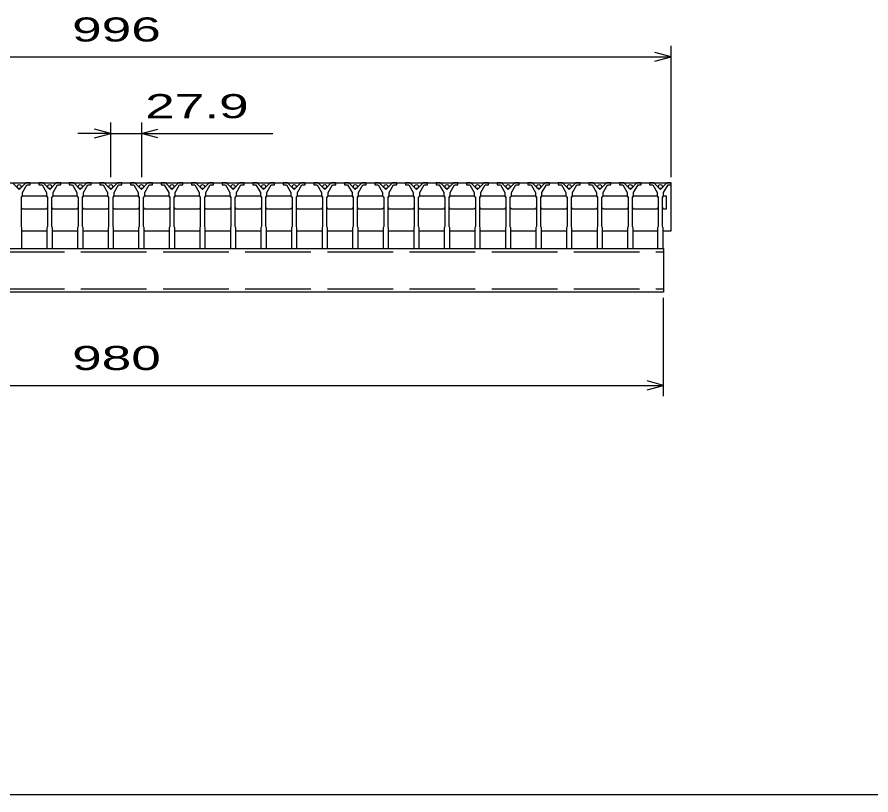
# Model space of a CAD drawing. Units: millimetres, scale not verified. Extents: x -1820 to 1724, y -1285 to 1059.
# Drawn here: x -1027 to -248, y -1141 to -431 of the extents above; entities that cross this region are included whole.
import ezdxf
from ezdxf.enums import TextEntityAlignment as Align

# ---------------------------------------------------------------- set-up
doc = ezdxf.new("R2010")
doc.units = ezdxf.units.MM
doc.header["$LTSCALE"] = 10
doc.linetypes.add('DASHED', pattern=[7.5, 6, -1.5])
for name, color, linetype, lineweight in [('0_2', 150, 'Continuous', 25), ('16', 3, 'Continuous', 25), ('22', 2, 'Continuous', 25)]:
    doc.layers.add(name, color=color, linetype=linetype, lineweight=lineweight)
doc.styles.add('ベクトル', font='')
doc.styles.get('ベクトル').set_extended_font_data('ベクトル')

msp = doc.modelspace()

# ---------------------------------------------------------------- linework, layer by layer
at = {"layer": '0_2'}
msp.add_line((1724, -1141), (-1736, -1141), dxfattribs=at)
at = {"layer": '16'}
for p, q in [((-1426, -582), (-430, -582)), ((-1025.4, -588), (-1031.4, -582)), ((-1019.4, -582), (-1025.4, -588)), ((-1022.4, -591), (-1018.4, -584)), ((-1015.4, -582), (-1019.4, -582)), ((-1018.4, -584), (-1015.4, -584)), ((-1015.4, -584), (-1015.4, -582)), ((-1007.5, -582), (-1007.5, -584)), ((-1003.5, -582), (-1007.5, -582)), ((-1007.5, -584), (-1004.5, -584)), ((-1004.5, -584), (-1000.5, -591)), ((-997.5, -588), (-1003.5, -582)), ((-991.5, -582), (-997.5, -588)), ((-994.5, -591), (-990.5, -584)), ((-987.5, -582), (-991.5, -582)), ((-990.5, -584), (-987.5, -584)), ((-987.5, -584), (-987.5, -582)), ((-979.6, -582), (-979.6, -584)), ((-975.6, -582), (-979.6, -582)), ((-979.6, -584), (-976.6, -584)), ((-976.6, -584), (-972.6, -591)), ((-969.6, -588), (-975.6, -582)), ((-963.6, -582), (-969.6, -588)), ((-966.6, -591), (-962.6, -584)), ((-959.6, -582), (-963.6, -582)), ((-962.6, -584), (-959.6, -584)), ((-959.6, -584), (-959.6, -582)), ((-951.7, -582), (-951.7, -584)), ((-947.7, -582), (-951.7, -582)), ((-951.7, -584), (-948.7, -584)), ((-948.7, -584), (-944.7, -591)), ((-941.7, -588), (-947.7, -582)), ((-935.7, -582), (-941.7, -588)), ((-938.7, -591), (-934.7, -584)), ((-931.7, -582), (-935.7, -582)), ((-934.7, -584), (-931.7, -584)), ((-931.7, -584), (-931.7, -582)), ((-923.8, -582), (-923.8, -584)), ((-919.8, -582), (-923.8, -582)), ((-923.8, -584), (-920.8, -584)), ((-920.8, -584), (-916.8, -591)), ((-913.8, -588), (-919.8, -582)), ((-907.8, -582), (-913.8, -588)), ((-910.8, -591), (-906.8, -584)), ((-903.8, -582), (-907.8, -582)), ((-906.8, -584), (-903.8, -584)), ((-903.8, -584), (-903.8, -582)), ((-895.9, -582), (-895.9, -584)), ((-891.9, -582), (-895.9, -582)), ((-895.9, -584), (-892.9, -584)), ((-892.9, -584), (-888.9, -591)), ((-885.9, -588), (-891.9, -582)), ((-879.9, -582), (-885.9, -588)), ((-882.9, -591), (-878.9, -584)), ((-875.9, -582), (-879.9, -582)), ((-878.9, -584), (-875.9, -584)), ((-875.9, -584), (-875.9, -582)), ((-868, -582), (-868, -584)), ((-864, -582), (-868, -582)), ((-868, -584), (-865, -584)), ((-865, -584), (-861, -591)), ((-858, -588), (-864, -582)), ((-852, -582), (-858, -588)), ((-855, -591), (-851, -584)), ((-848, -582), (-852, -582)), ((-851, -584), (-848, -584)), ((-848, -584), (-848, -582)), ((-840.1, -582), (-840.1, -584)), ((-836.1, -582), (-840.1, -582)), ((-840.1, -584), (-837.1, -584)), ((-837.1, -584), (-833.1, -591)), ((-830.1, -588), (-836.1, -582)), ((-824.1, -582), (-830.1, -588)), ((-827.1, -591), (-823.1, -584)), ((-820.1, -582), (-824.1, -582)), ((-823.1, -584), (-820.1, -584)), ((-820.1, -584), (-820.1, -582)), ((-812.2, -582), (-812.2, -584)), ((-808.2, -582), (-812.2, -582)), ((-812.2, -584), (-809.2, -584)), ((-809.2, -584), (-805.2, -591)), ((-802.2, -588), (-808.2, -582)), ((-796.2, -582), (-802.2, -588)), ((-799.2, -591), (-795.2, -584)), ((-792.2, -582), (-796.2, -582)), ((-795.2, -584), (-792.2, -584)), ((-792.2, -584), (-792.2, -582)), ((-784.3, -582), (-784.3, -584)), ((-780.3, -582), (-784.3, -582)), ((-784.3, -584), (-781.3, -584)), ((-781.3, -584), (-777.3, -591)), ((-774.3, -588), (-780.3, -582)), ((-768.3, -582), (-774.3, -588)), ((-771.3, -591), (-767.3, -584)), ((-764.3, -582), (-768.3, -582)), ((-767.3, -584), (-764.3, -584)), ((-764.3, -584), (-764.3, -582)), ((-756.4, -582), (-756.4, -584)), ((-752.4, -582), (-756.4, -582)), ((-756.4, -584), (-753.4, -584)), ((-753.4, -584), (-749.4, -591)), ((-746.4, -588), (-752.4, -582)), ((-740.4, -582), (-746.4, -588)), ((-743.4, -591), (-739.4, -584)), ((-736.4, -582), (-740.4, -582)), ((-739.4, -584), (-736.4, -584)), ((-736.4, -584), (-736.4, -582)), ((-728.5, -582), (-728.5, -584)), ((-724.5, -582), (-728.5, -582)), ((-728.5, -584), (-725.5, -584)), ((-725.5, -584), (-721.5, -591)), ((-718.5, -588), (-724.5, -582)), ((-712.5, -582), (-718.5, -588)), ((-715.5, -591), (-711.5, -584)), ((-708.5, -582), (-712.5, -582)), ((-711.5, -584), (-708.5, -584)), ((-708.5, -584), (-708.5, -582)), ((-700.6, -582), (-700.6, -584)), ((-696.6, -582), (-700.6, -582)), ((-700.6, -584), (-697.6, -584)), ((-697.6, -584), (-693.6, -591)), ((-690.6, -588), (-696.6, -582)), ((-684.6, -582), (-690.6, -588)), ((-687.6, -591), (-683.6, -584)), ((-680.6, -582), (-684.6, -582)), ((-683.6, -584), (-680.6, -584)), ((-680.6, -584), (-680.6, -582)), ((-672.7, -582), (-672.7, -584)), ((-668.7, -582), (-672.7, -582)), ((-672.7, -584), (-669.7, -584)), ((-669.7, -584), (-665.7, -591)), ((-662.7, -588), (-668.7, -582)), ((-656.7, -582), (-662.7, -588)), ((-659.7, -591), (-655.7, -584)), ((-652.7, -582), (-656.7, -582)), ((-655.7, -584), (-652.7, -584)), ((-652.7, -584), (-652.7, -582)), ((-644.8, -582), (-644.8, -584)), ((-640.8, -582), (-644.8, -582)), ((-644.8, -584), (-641.8, -584)), ((-641.8, -584), (-637.8, -591)), ((-634.8, -588), (-640.8, -582)), ((-628.8, -582), (-634.8, -588)), ((-631.8, -591), (-627.8, -584)), ((-624.8, -582), (-628.8, -582)), ((-627.8, -584), (-624.8, -584)), ((-624.8, -584), (-624.8, -582)), ((-616.9, -582), (-616.9, -584)), ((-612.9, -582), (-616.9, -582)), ((-616.9, -584), (-613.9, -584)), ((-613.9, -584), (-609.9, -591)), ((-606.9, -588), (-612.9, -582)), ((-600.9, -582), (-606.9, -588)), ((-603.9, -591), (-599.9, -584)), ((-596.9, -582), (-600.9, -582)), ((-599.9, -584), (-596.9, -584)), ((-596.9, -584), (-596.9, -582)), ((-589, -582), (-589, -584)), ((-585, -582), (-589, -582)), ((-589, -584), (-586, -584)), ((-586, -584), (-582, -591)), ((-579, -588), (-585, -582)), ((-573, -582), (-579, -588)), ((-576, -591), (-572, -584)), ((-569, -582), (-573, -582)), ((-572, -584), (-569, -584)), ((-569, -584), (-569, -582)), ((-561.1, -582), (-561.1, -584)), ((-557.1, -582), (-561.1, -582)), ((-561.1, -584), (-558.1, -584)), ((-558.1, -584), (-554.1, -591)), ((-551.1, -588), (-557.1, -582)), ((-545.1, -582), (-551.1, -588)), ((-548.1, -591), (-544.1, -584)), ((-541.1, -582), (-545.1, -582)), ((-544.1, -584), (-541.1, -584)), ((-541.1, -584), (-541.1, -582)), ((-533.2, -582), (-533.2, -584)), ((-529.2, -582), (-533.2, -582)), ((-533.2, -584), (-530.2, -584)), ((-530.2, -584), (-526.2, -591)), ((-523.2, -588), (-529.2, -582)), ((-517.2, -582), (-523.2, -588)), ((-520.2, -591), (-516.2, -584)), ((-513.2, -582), (-517.2, -582)), ((-516.2, -584), (-513.2, -584)), ((-513.2, -584), (-513.2, -582)), ((-505.3, -582), (-505.3, -584)), ((-501.3, -582), (-505.3, -582)), ((-505.3, -584), (-502.3, -584)), ((-502.3, -584), (-498.3, -591)), ((-495.3, -588), (-501.3, -582)), ((-489.3, -582), (-495.3, -588)), ((-492.3, -591), (-488.3, -584)), ((-485.3, -582), (-489.3, -582)), ((-488.3, -584), (-485.3, -584)), ((-485.3, -584), (-485.3, -582)), ((-477.4, -582), (-477.4, -584)), ((-473.4, -582), (-477.4, -582)), ((-477.4, -584), (-474.4, -584)), ((-474.4, -584), (-470.4, -591)), ((-467.4, -588), (-473.4, -582)), ((-461.4, -582), (-467.4, -588)), ((-464.4, -591), (-460.4, -584)), ((-457.4, -582), (-461.4, -582)), ((-460.4, -584), (-457.4, -584)), ((-457.4, -584), (-457.4, -582)), ((-450, -582), (-450, -584)), ((-446, -582), (-450, -582)), ((-450, -584), (-447, -584)), ((-447, -584), (-443, -591)), ((-440, -588), (-446, -582)), ((-434, -582), (-440, -588)), ((-437, -591), (-433, -584)), ((-430, -582), (-434, -582)), ((-433, -584), (-430, -584)), ((-430, -584), (-430, -582)), ((-430, -626), (-430, -582)), ((-1022.4, -594), (-1022.4, -591)), ((-1000.5, -591), (-1000.5, -594)), ((-994.5, -594), (-994.5, -591)), ((-972.6, -591), (-972.6, -594)), ((-966.6, -594), (-966.6, -591)), ((-944.7, -591), (-944.7, -594)), ((-938.7, -594), (-938.7, -591)), ((-916.8, -591), (-916.8, -594)), ((-910.8, -594), (-910.8, -591)), ((-888.9, -591), (-888.9, -594)), ((-882.9, -594), (-882.9, -591)), ((-861, -591), (-861, -594)), ((-855, -594), (-855, -591)), ((-833.1, -591), (-833.1, -594)), ((-827.1, -594), (-827.1, -591)), ((-805.2, -591), (-805.2, -594)), ((-799.2, -594), (-799.2, -591)), ((-777.3, -591), (-777.3, -594)), ((-771.3, -594), (-771.3, -591)), ((-749.4, -591), (-749.4, -594)), ((-743.4, -594), (-743.4, -591)), ((-721.5, -591), (-721.5, -594)), ((-715.5, -594), (-715.5, -591)), ((-693.6, -591), (-693.6, -594)), ((-687.6, -594), (-687.6, -591)), ((-665.7, -591), (-665.7, -594)), ((-659.7, -594), (-659.7, -591)), ((-637.8, -591), (-637.8, -594)), ((-631.8, -594), (-631.8, -591)), ((-609.9, -591), (-609.9, -594)), ((-603.9, -594), (-603.9, -591)), ((-582, -591), (-582, -594)), ((-576, -594), (-576, -591)), ((-554.1, -591), (-554.1, -594)), ((-548.1, -594), (-548.1, -591)), ((-526.2, -591), (-526.2, -594)), ((-520.2, -594), (-520.2, -591)), ((-498.3, -591), (-498.3, -594)), ((-492.3, -594), (-492.3, -591)), ((-470.4, -591), (-470.4, -594)), ((-464.4, -594), (-464.4, -591)), ((-443, -591), (-443, -594)), ((-437, -594), (-437, -591)), ((-1023.4, -595), (-1022.4, -594)), ((-1023.4, -622), (-1023.4, -595)), ((-1023.15, -595), (-1022.15, -594)), ((-1022.15, -594), (-1000.75, -594)), ((-1000.75, -594), (-999.75, -595)), ((-1000.5, -594), (-999.5, -595)), ((-999.5, -595), (-999.5, -622)), ((-995.5, -595), (-994.5, -594)), ((-995.5, -622), (-995.5, -595)), ((-995.25, -595), (-994.25, -594)), ((-994.25, -594), (-972.85, -594)), ((-972.85, -594), (-971.85, -595)), ((-972.6, -594), (-971.6, -595)), ((-971.6, -595), (-971.6, -622)), ((-967.6, -595), (-966.6, -594)), ((-967.6, -622), (-967.6, -595)), ((-967.35, -595), (-966.35, -594)), ((-966.35, -594), (-944.95, -594)), ((-944.95, -594), (-943.95, -595)), ((-944.7, -594), (-943.7, -595)), ((-943.7, -595), (-943.7, -622)), ((-939.7, -595), (-938.7, -594)), ((-939.7, -622), (-939.7, -595)), ((-939.45, -595), (-938.45, -594)), ((-938.45, -594), (-917.05, -594)), ((-917.05, -594), (-916.05, -595)), ((-916.8, -594), (-915.8, -595)), ((-915.8, -595), (-915.8, -622)), ((-911.8, -595), (-910.8, -594)), ((-911.8, -622), (-911.8, -595)), ((-911.55, -595), (-910.55, -594)), ((-910.55, -594), (-889.15, -594)), ((-889.15, -594), (-888.15, -595)), ((-888.9, -594), (-887.9, -595)), ((-887.9, -595), (-887.9, -622)), ((-883.9, -595), (-882.9, -594)), ((-883.9, -622), (-883.9, -595)), ((-883.65, -595), (-882.65, -594)), ((-882.65, -594), (-861.25, -594)), ((-861.25, -594), (-860.25, -595)), ((-861, -594), (-860, -595)), ((-860, -595), (-860, -622)), ((-856, -595), (-855, -594)), ((-856, -622), (-856, -595)), ((-855.75, -595), (-854.75, -594)), ((-854.75, -594), (-833.35, -594)), ((-833.35, -594), (-832.35, -595)), ((-833.1, -594), (-832.1, -595)), ((-832.1, -595), (-832.1, -622)), ((-828.1, -595), (-827.1, -594)), ((-828.1, -622), (-828.1, -595)), ((-827.85, -595), (-826.85, -594)), ((-826.85, -594), (-805.45, -594)), ((-805.45, -594), (-804.45, -595)), ((-805.2, -594), (-804.2, -595)), ((-804.2, -595), (-804.2, -622)), ((-800.2, -595), (-799.2, -594)), ((-800.2, -622), (-800.2, -595)), ((-799.95, -595), (-798.95, -594)), ((-798.95, -594), (-777.55, -594)), ((-777.55, -594), (-776.55, -595)), ((-777.3, -594), (-776.3, -595)), ((-776.3, -595), (-776.3, -622)), ((-772.3, -595), (-771.3, -594)), ((-772.3, -622), (-772.3, -595)), ((-772.05, -595), (-771.05, -594)), ((-771.05, -594), (-749.65, -594)), ((-749.65, -594), (-748.65, -595)), ((-749.4, -594), (-748.4, -595)), ((-748.4, -595), (-748.4, -622)), ((-744.4, -595), (-743.4, -594)), ((-744.4, -622), (-744.4, -595)), ((-744.15, -595), (-743.15, -594)), ((-743.15, -594), (-721.75, -594)), ((-721.75, -594), (-720.75, -595)), ((-721.5, -594), (-720.5, -595)), ((-720.5, -595), (-720.5, -622)), ((-716.5, -595), (-715.5, -594)), ((-716.5, -622), (-716.5, -595)), ((-716.25, -595), (-715.25, -594)), ((-715.25, -594), (-693.85, -594)), ((-693.85, -594), (-692.85, -595)), ((-693.6, -594), (-692.6, -595)), ((-692.6, -595), (-692.6, -622)), ((-688.6, -595), (-687.6, -594)), ((-688.6, -622), (-688.6, -595)), ((-688.35, -595), (-687.35, -594)), ((-687.35, -594), (-665.95, -594)), ((-665.95, -594), (-664.95, -595)), ((-665.7, -594), (-664.7, -595)), ((-664.7, -595), (-664.7, -622)), ((-660.7, -595), (-659.7, -594)), ((-660.7, -622), (-660.7, -595)), ((-660.45, -595), (-659.45, -594)), ((-659.45, -594), (-638.05, -594)), ((-638.05, -594), (-637.05, -595)), ((-637.8, -594), (-636.8, -595)), ((-636.8, -595), (-636.8, -622)), ((-632.8, -595), (-631.8, -594)), ((-632.8, -622), (-632.8, -595)), ((-632.55, -595), (-631.55, -594)), ((-631.55, -594), (-610.15, -594)), ((-610.15, -594), (-609.15, -595)), ((-609.9, -594), (-608.9, -595)), ((-608.9, -595), (-608.9, -622)), ((-604.9, -595), (-603.9, -594)), ((-604.9, -622), (-604.9, -595)), ((-604.65, -595), (-603.65, -594)), ((-603.65, -594), (-582.25, -594)), ((-582.25, -594), (-581.25, -595)), ((-582, -594), (-581, -595)), ((-581, -595), (-581, -622)), ((-577, -595), (-576, -594)), ((-577, -622), (-577, -595)), ((-576.75, -595), (-575.75, -594)), ((-575.75, -594), (-554.35, -594)), ((-554.35, -594), (-553.35, -595)), ((-554.1, -594), (-553.1, -595)), ((-553.1, -595), (-553.1, -622)), ((-549.1, -595), (-548.1, -594)), ((-549.1, -622), (-549.1, -595)), ((-548.85, -595), (-547.85, -594)), ((-547.85, -594), (-526.45, -594)), ((-526.45, -594), (-525.45, -595)), ((-526.2, -594), (-525.2, -595)), ((-525.2, -595), (-525.2, -622)), ((-521.2, -595), (-520.2, -594)), ((-521.2, -622), (-521.2, -595)), ((-520.95, -595), (-519.95, -594)), ((-519.95, -594), (-498.55, -594)), ((-498.55, -594), (-497.55, -595)), ((-498.3, -594), (-497.3, -595)), ((-497.3, -595), (-497.3, -622)), ((-493.3, -595), (-492.3, -594)), ((-493.3, -622), (-493.3, -595)), ((-493.05, -595), (-492.05, -594)), ((-492.05, -594), (-470.65, -594)), ((-470.65, -594), (-469.65, -595)), ((-470.4, -594), (-469.4, -595)), ((-469.4, -595), (-469.4, -622)), ((-465.4, -595), (-464.4, -594)), ((-465.4, -622), (-465.4, -595)), ((-465.15, -595), (-464.15, -594)), ((-464.15, -594), (-443.25, -594)), ((-443.25, -594), (-442.25, -595)), ((-443, -594), (-442, -595)), ((-442, -595), (-442, -622)), ((-438, -595), (-437, -594)), ((-438, -622), (-438, -595)), ((-437.75, -595), (-436.75, -594)), ((-436.75, -594), (-434.75, -594)), ((-434.75, -594), (-434.75, -606)), ((-1022.15, -606), (-1023.15, -605)), ((-1000.75, -606), (-1022.15, -606)), ((-999.75, -605), (-1000.75, -606)), ((-994.25, -606), (-995.25, -605)), ((-972.85, -606), (-994.25, -606)), ((-971.85, -605), (-972.85, -606)), ((-966.35, -606), (-967.35, -605)), ((-944.95, -606), (-966.35, -606)), ((-943.95, -605), (-944.95, -606)), ((-938.45, -606), (-939.45, -605)), ((-917.05, -606), (-938.45, -606)), ((-916.05, -605), (-917.05, -606)), ((-910.55, -606), (-911.55, -605)), ((-889.15, -606), (-910.55, -606)), ((-888.15, -605), (-889.15, -606)), ((-882.65, -606), (-883.65, -605)), ((-861.25, -606), (-882.65, -606)), ((-860.25, -605), (-861.25, -606)), ((-854.75, -606), (-855.75, -605)), ((-833.35, -606), (-854.75, -606)), ((-832.35, -605), (-833.35, -606)), ((-826.85, -606), (-827.85, -605)), ((-805.45, -606), (-826.85, -606)), ((-804.45, -605), (-805.45, -606)), ((-798.95, -606), (-799.95, -605)), ((-777.55, -606), (-798.95, -606)), ((-776.55, -605), (-777.55, -606)), ((-771.05, -606), (-772.05, -605)), ((-749.65, -606), (-771.05, -606)), ((-748.65, -605), (-749.65, -606)), ((-743.15, -606), (-744.15, -605)), ((-721.75, -606), (-743.15, -606)), ((-720.75, -605), (-721.75, -606)), ((-715.25, -606), (-716.25, -605)), ((-693.85, -606), (-715.25, -606)), ((-692.85, -605), (-693.85, -606)), ((-687.35, -606), (-688.35, -605)), ((-665.95, -606), (-687.35, -606)), ((-664.95, -605), (-665.95, -606)), ((-659.45, -606), (-660.45, -605)), ((-638.05, -606), (-659.45, -606)), ((-637.05, -605), (-638.05, -606)), ((-631.55, -606), (-632.55, -605)), ((-610.15, -606), (-631.55, -606)), ((-609.15, -605), (-610.15, -606)), ((-603.65, -606), (-604.65, -605)), ((-582.25, -606), (-603.65, -606)), ((-581.25, -605), (-582.25, -606)), ((-575.75, -606), (-576.75, -605)), ((-554.35, -606), (-575.75, -606)), ((-553.35, -605), (-554.35, -606)), ((-547.85, -606), (-548.85, -605)), ((-526.45, -606), (-547.85, -606)), ((-525.45, -605), (-526.45, -606)), ((-519.95, -606), (-520.95, -605)), ((-498.55, -606), (-519.95, -606)), ((-497.55, -605), (-498.55, -606)), ((-492.05, -606), (-493.05, -605)), ((-470.65, -606), (-492.05, -606)), ((-469.65, -605), (-470.65, -606)), ((-464.15, -606), (-465.15, -605)), ((-443.25, -606), (-464.15, -606)), ((-442.25, -605), (-443.25, -606)), ((-436.75, -606), (-437.75, -605)), ((-434.75, -606), (-436.75, -606)), ((-1022.9, -623), (-1023.4, -622)), ((-1022.9, -642), (-1022.9, -623)), ((-999.5, -622), (-1000, -623)), ((-1000, -623), (-1000, -642)), ((-995, -623), (-995.5, -622)), ((-995, -642), (-995, -623)), ((-971.6, -622), (-972.1, -623)), ((-972.1, -623), (-972.1, -642)), ((-967.1, -623), (-967.6, -622)), ((-967.1, -642), (-967.1, -623)), ((-943.7, -622), (-944.2, -623)), ((-944.2, -623), (-944.2, -642)), ((-939.2, -623), (-939.7, -622)), ((-939.2, -642), (-939.2, -623)), ((-915.8, -622), (-916.3, -623)), ((-916.3, -623), (-916.3, -642)), ((-911.3, -623), (-911.8, -622)), ((-911.3, -642), (-911.3, -623)), ((-887.9, -622), (-888.4, -623)), ((-888.4, -623), (-888.4, -642)), ((-883.4, -623), (-883.9, -622)), ((-883.4, -642), (-883.4, -623)), ((-860, -622), (-860.5, -623)), ((-860.5, -623), (-860.5, -642)), ((-855.5, -623), (-856, -622)), ((-855.5, -642), (-855.5, -623)), ((-832.1, -622), (-832.6, -623)), ((-832.6, -623), (-832.6, -642)), ((-827.6, -623), (-828.1, -622)), ((-827.6, -642), (-827.6, -623)), ((-804.2, -622), (-804.7, -623)), ((-804.7, -623), (-804.7, -642)), ((-799.7, -623), (-800.2, -622)), ((-799.7, -642), (-799.7, -623)), ((-776.3, -622), (-776.8, -623)), ((-776.8, -623), (-776.8, -642)), ((-771.8, -623), (-772.3, -622)), ((-771.8, -642), (-771.8, -623)), ((-748.4, -622), (-748.9, -623)), ((-748.9, -623), (-748.9, -642)), ((-743.9, -623), (-744.4, -622)), ((-743.9, -642), (-743.9, -623)), ((-720.5, -622), (-721, -623)), ((-721, -623), (-721, -642)), ((-716, -623), (-716.5, -622)), ((-716, -642), (-716, -623)), ((-692.6, -622), (-693.1, -623)), ((-693.1, -623), (-693.1, -642)), ((-688.1, -623), (-688.6, -622)), ((-688.1, -642), (-688.1, -623)), ((-664.7, -622), (-665.2, -623)), ((-665.2, -623), (-665.2, -642)), ((-660.2, -623), (-660.7, -622)), ((-660.2, -642), (-660.2, -623)), ((-636.8, -622), (-637.3, -623)), ((-637.3, -623), (-637.3, -642)), ((-632.3, -623), (-632.8, -622)), ((-632.3, -642), (-632.3, -623)), ((-608.9, -622), (-609.4, -623)), ((-609.4, -623), (-609.4, -642)), ((-604.4, -623), (-604.9, -622)), ((-604.4, -642), (-604.4, -623)), ((-581, -622), (-581.5, -623)), ((-581.5, -623), (-581.5, -642)), ((-576.5, -623), (-577, -622)), ((-576.5, -642), (-576.5, -623)), ((-553.1, -622), (-553.6, -623)), ((-553.6, -623), (-553.6, -642)), ((-548.6, -623), (-549.1, -622)), ((-548.6, -642), (-548.6, -623)), ((-525.2, -622), (-525.7, -623)), ((-525.7, -623), (-525.7, -642)), ((-520.7, -623), (-521.2, -622)), ((-520.7, -642), (-520.7, -623)), ((-497.3, -622), (-497.8, -623)), ((-497.8, -623), (-497.8, -642)), ((-492.8, -623), (-493.3, -622)), ((-492.8, -642), (-492.8, -623)), ((-469.4, -622), (-469.9, -623)), ((-469.9, -623), (-469.9, -642)), ((-464.9, -623), (-465.4, -622)), ((-464.9, -642), (-464.9, -623)), ((-442, -622), (-442.5, -623)), ((-442.5, -623), (-442.5, -642)), ((-437.5, -623), (-438, -622)), ((-437.5, -642), (-437.5, -623)), ((-1022.9, -626), (-1000, -626)), ((-995, -626), (-972.1, -626)), ((-967.1, -626), (-944.2, -626)), ((-939.2, -626), (-916.3, -626)), ((-911.3, -626), (-888.4, -626)), ((-883.4, -626), (-860.5, -626)), ((-855.5, -626), (-832.6, -626)), ((-827.6, -626), (-804.7, -626)), ((-799.7, -626), (-776.8, -626)), ((-771.8, -626), (-748.9, -626)), ((-743.9, -626), (-721, -626)), ((-716, -626), (-693.1, -626)), ((-688.1, -626), (-665.2, -626)), ((-660.2, -626), (-637.3, -626)), ((-632.3, -626), (-609.4, -626)), ((-604.4, -626), (-581.5, -626)), ((-576.5, -626), (-553.6, -626)), ((-548.6, -626), (-525.7, -626)), ((-520.7, -626), (-497.8, -626)), ((-492.8, -626), (-469.9, -626)), ((-464.9, -626), (-442.5, -626)), ((-437.5, -626), (-430, -626)), ((-1419, -642), (-437, -642)), ((-1027.9, -642), (-1022.9, -642)), ((-1000, -642), (-995, -642)), ((-972.1, -642), (-967.1, -642)), ((-944.2, -642), (-939.2, -642)), ((-916.3, -642), (-911.3, -642)), ((-888.4, -642), (-883.4, -642)), ((-860.5, -642), (-855.5, -642)), ((-832.6, -642), (-827.6, -642)), ((-804.7, -642), (-799.7, -642)), ((-776.8, -642), (-771.8, -642)), ((-748.9, -642), (-743.9, -642)), ((-721, -642), (-716, -642)), ((-693.1, -642), (-688.1, -642)), ((-665.2, -642), (-660.2, -642)), ((-637.3, -642), (-632.3, -642)), ((-609.4, -642), (-604.4, -642)), ((-581.5, -642), (-576.5, -642)), ((-553.6, -642), (-548.6, -642)), ((-525.7, -642), (-520.7, -642)), ((-497.8, -642), (-492.8, -642)), ((-469.9, -642), (-464.9, -642)), ((-442.5, -642), (-437.5, -642)), ((-437, -642), (-437, -682)), ((-437, -682), (-1419, -682))]:
    msp.add_line(p, q, dxfattribs=at)
at = {"layer": '16', "linetype": 'DASHED'}
for p, q in [((-1419, -645.2), (-437, -645.2)), ((-1419, -678.8), (-437, -678.8))]:
    msp.add_line(p, q, dxfattribs=at)
at = {"layer": '16'}
for centre in [(-1025.4, -585.5), (-997.5, -585.5), (-969.6, -585.5), (-941.7, -585.5), (-913.8, -585.5), (-885.9, -585.5), (-858, -585.5), (-830.1, -585.5), (-802.2, -585.5), (-774.3, -585.5), (-746.4, -585.5), (-718.5, -585.5), (-690.6, -585.5), (-662.7, -585.5), (-634.8, -585.5), (-606.9, -585.5), (-579, -585.5), (-551.1, -585.5), (-523.2, -585.5), (-495.3, -585.5), (-467.4, -585.5), (-440, -585.5)]:
    msp.add_circle(centre, 1.8, dxfattribs=at)
at = {"layer": '22', "color": 4}
for p, q in [((-430, -577), (-430, -457)), ((-1426, -467), (-430, -467)), ((-430, -467), (-445, -463)), ((-445, -471), (-430, -467)), ((-941.7, -577), (-941.7, -527)), ((-913.8, -527), (-913.8, -577)), ((-941.7, -537), (-971.7, -537)), ((-941.7, -537), (-956.7, -533)), ((-956.7, -541), (-941.7, -537)), ((-941.7, -537), (-913.8, -537)), ((-913.8, -537), (-898.8, -533)), ((-898.8, -541), (-913.8, -537)), ((-913.8, -537), (-793.8, -537)), ((-437, -777), (-437, -687)), ((-437, -767), (-452, -763)), ((-1419, -767), (-437, -767)), ((-452, -771), (-437, -767))]:
    msp.add_line(p, q, dxfattribs=at)

# ---------------------------------------------------------------- texts
at = {"layer": '22', "style": 'ベクトル', "width": 1.65}
for s, p in [(' 996 ', (-990.5, -442)), (' 27.9 ', (-923.8, -512)), (' 980 ', (-990.5, -742))]:
    msp.add_text(s, height=21.99, dxfattribs=at).set_placement(p, align=Align.MIDDLE_LEFT)

doc.saveas('drawing.dxf')
